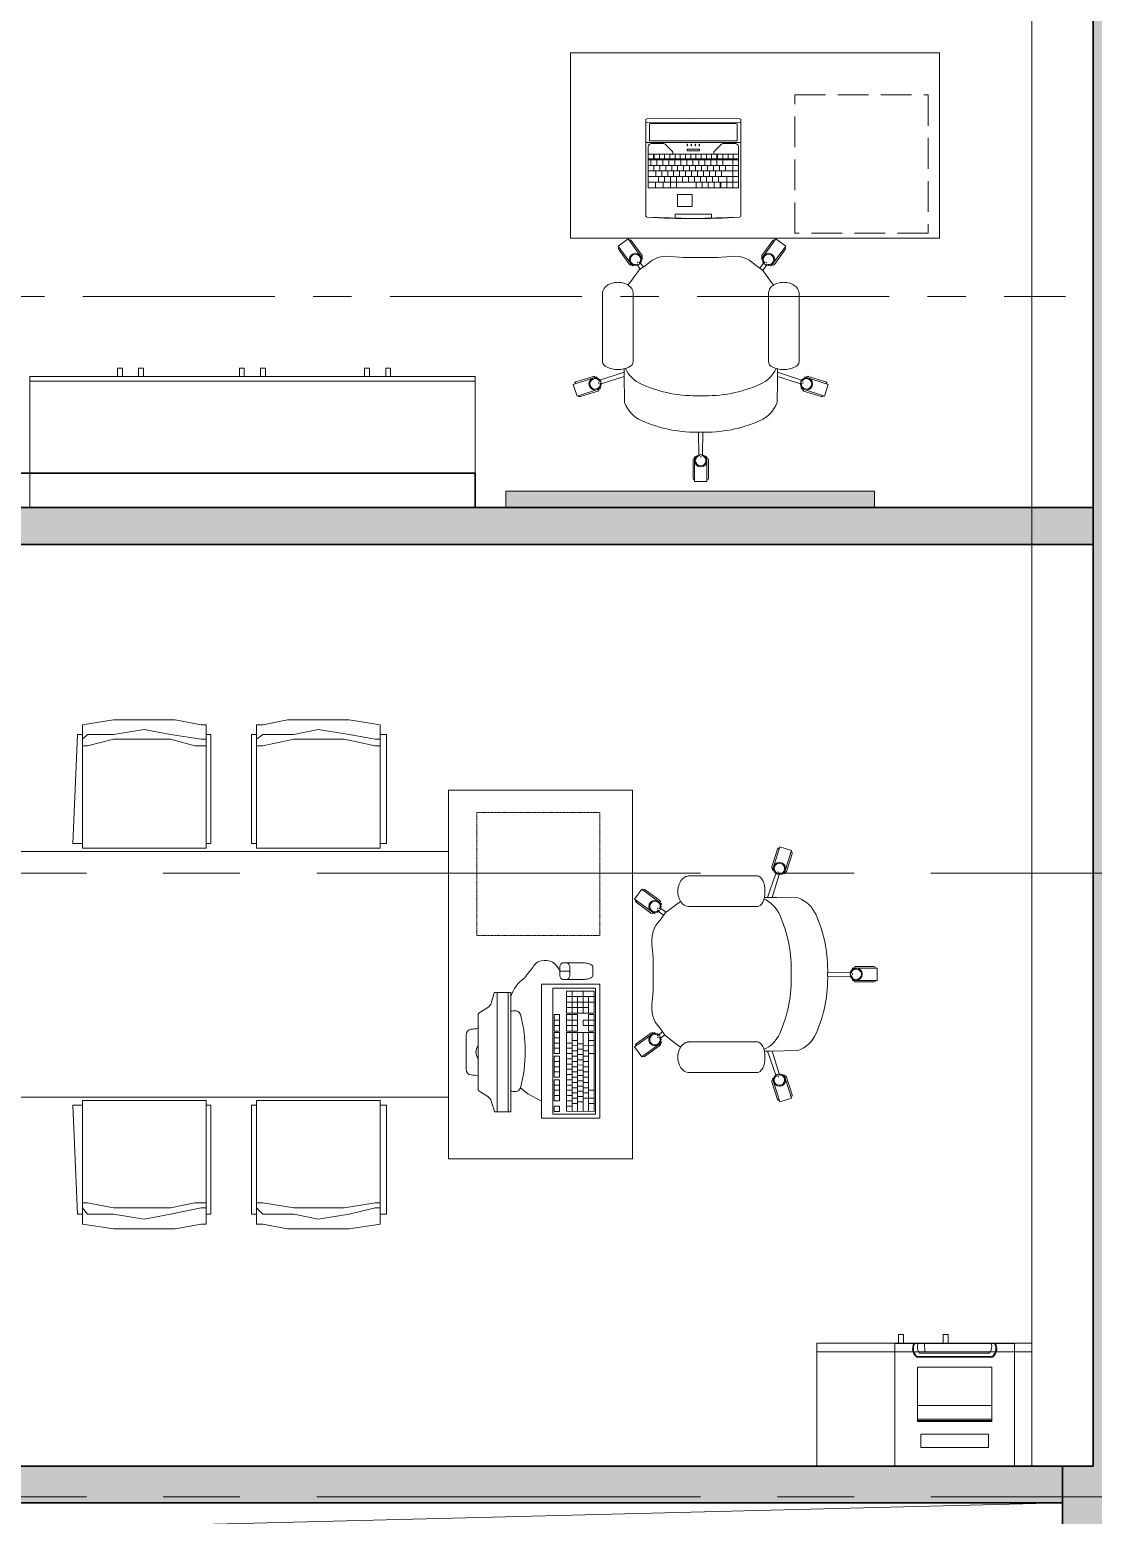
# Model space of a CAD drawing. Header units: millimetres. Extents: x -13407 to 95998, y -2719 to 109387.
# Drawn here: x 58502 to 61965, y 9342 to 14177 of the extents above; entities that cross this region are included whole.
import ezdxf

# ---------------------------------------------------------------- set-up
doc = ezdxf.new("R2010")
doc.units = ezdxf.units.MM
for name, pattern in [('CENTER', [2, 1.25, -0.25, 0.25, -0.25]), ('HIDDEN', [6, 4, -2]), ('ГОСТ 2.303 4', [7, 5, -2, 0]), ('осевая', [2, 1.25, -0.25, 0.25, -0.25])]:
    doc.linetypes.add(name, pattern=pattern)
for name, color, linetype, lineweight in [('АР_Оси', 193, 'Continuous', 9), ('АР_Перегородки газоблок', 165, 'Continuous', 30), ('АР_Перегородки газоблок_Штрих', 165, 'Continuous', 5), ('АР_Подоконники', 163, 'Continuous', 9), ('АР_Сущ Несущая стена', 202, 'Continuous', 30), ('АР_тонкая линия', 250, 'Continuous', 0), ('АР_Штриховка монолит', 250, 'Continuous', 9), ('ТХ_мебель передв', 250, 'Continuous', 13), ('ТХ_обор_комп принт', 30, 'Continuous', 13), ('ТХ_ОСНОВНОЙ', 103, 'Continuous', 25), ('ТХ_Трансформ перегорордка', 250, 'Continuous', 5)]:
    doc.layers.add(name, color=color, linetype=linetype, lineweight=lineweight)
doc.layers.get('ТХ_ОСНОВНОЙ').off()

# ---------------------------------------------------------------- blocks, each defined once
blk = doc.blocks.new('СК33 790х830')
at = {"color": 253}
for p, q in [((-20.4, 728.7), (19.6, 728.7)), ((-20.4, 728.7), (-20.4, 648.7)), ((19.6, 728.7), (19.6, 648.7)), ((-25.4, 658.7), (-25.4, 718.7)), ((24.6, 658.7), (24.6, 718.7)), ((-20.4, 648.7), (-16.3, 648.7)), ((-7.5, 567.9), (-6.5, 641.6)), ((-2.4, 648.7), (1.6, 648.7)), ((6.6, 567.9), (5.6, 641.6)), ((15.5, 648.7), (19.6, 648.7)), ((-403.5, 450.5), (-415.6, 412.4)), ((-403.5, 450.5), (-327.2, 426.2)), ((-335.3, 434), (-392.4, 452.2)), ((-248.7, 471.7), (-250.3, 402.2)), ((247.8, 471.7), (249.4, 380.4)), ((402.6, 450.5), (326.4, 426.2)), ((334.4, 434), (391.5, 452.2)), ((402.6, 450.5), (414.7, 412.4)), ((-415.6, 412.4), (-339.4, 388.1)), ((-350.4, 386.4), (-407.6, 404.6)), ((-338.1, 392), (-339.4, 388.1)), ((-332.7, 409.1), (-333.9, 405.2)), ((-250.3, 372.2), (-328.7, 398.8)), ((-327.2, 426.2), (-328.5, 422.3)), ((-250.3, 387.2), (-324.8, 410.3)), ((-250.3, 402.2), (-250.3, 398.4)), ((-250.3, 398.4), (-250.3, 380.4)), ((249.4, 387.2), (323.9, 410.3)), ((249.4, 372.2), (327.9, 398.8)), ((326.4, 426.2), (327.6, 422.3)), ((331.8, 409.1), (333, 405.2)), ((337.3, 392), (338.5, 388.1)), ((414.7, 412.4), (338.5, 388.1)), ((349.5, 386.4), (406.7, 404.6)), ((-319.3, 343.9), (-320.4, 340)), ((-320.4, 140.1), (-320.4, 340)), ((-316.5, 348.5), (-319.3, 343.9)), ((-311.9, 352.8), (-316.5, 348.5)), ((-305.7, 356.6), (-311.9, 352.8)), ((-298.1, 359.7), (-305.7, 356.6)), ((-289.5, 362), (-298.1, 359.7)), ((-289.5, 362), (-289.1, 362.1)), ((-280, 363.5), (-289.1, 362.1)), ((-280, 363.5), (-279.4, 363.5)), ((-270.4, 363.9), (-279.4, 363.5)), ((-270.4, 363.9), (-261.5, 363.5)), ((-261.5, 363.5), (-260.9, 363.5)), ((-260.9, 363.5), (-251.8, 362.1)), ((-251.8, 362.1), (-251.4, 362)), ((-251.4, 362), (-242.8, 359.7)), ((-250.3, 380.4), (-250.3, 369.8)), ((-250.3, 369.8), (-250.3, 361.7)), ((-242.8, 359.7), (-235.2, 356.6)), ((-235.2, 356.6), (-229, 352.8)), ((-229, 352.8), (-224.4, 348.5)), ((-224.4, 348.5), (-221.6, 343.9)), ((-221.6, 343.9), (-220.4, 340)), ((-220.8, 140.1), (-220.4, 340)), ((220.7, 343.9), (219.6, 340)), ((219.6, 140.1), (219.6, 340)), ((223.5, 348.5), (220.7, 343.9)), ((228.1, 352.8), (223.5, 348.5)), ((234.3, 356.6), (228.1, 352.8)), ((241.9, 359.7), (234.3, 356.6)), ((250.5, 362), (241.9, 359.7)), ((249.4, 380.4), (249.4, 369.8)), ((249.4, 369.8), (249.4, 361.7)), ((250.5, 362), (250.9, 362.1)), ((260, 363.5), (250.9, 362.1)), ((260, 363.5), (260.6, 363.5)), ((269.6, 363.9), (260.6, 363.5)), ((269.6, 363.9), (278.5, 363.5)), ((278.5, 363.5), (279.1, 363.5)), ((279.1, 363.5), (288.2, 362.1)), ((288.2, 362.1), (288.6, 362)), ((288.6, 362), (297.2, 359.7)), ((297.2, 359.7), (304.8, 356.6)), ((304.8, 356.6), (311, 352.8)), ((311, 352.8), (315.6, 348.5)), ((315.6, 348.5), (318.4, 343.9)), ((318.4, 343.9), (319.1, 340.1)), ((319.6, 140.1), (319.6, 340)), ((-320.4, 140.1), (-320.4, 131.4)), ((-320.4, 131.4), (-320.4, 122.9)), ((-320.4, 122.9), (-320.4, 114.9)), ((-319.1, 108.6), (-320.4, 114.9)), ((-318.2, 106.4), (-319.1, 108.6)), ((-315.4, 100.3), (-318.2, 106.4)), ((-310.9, 94.9), (-315.4, 100.3)), ((-230, 94.9), (-225.5, 100.3)), ((-225.5, 100.3), (-222.7, 106.4)), ((-221.8, 108.6), (-222.7, 106.4)), ((-221.8, 108.6), (-220.8, 115)), ((-220.8, 140.1), (-220.8, 131.4)), ((-220.8, 131.4), (-220.8, 122.9)), ((-220.8, 122.9), (-220.8, 115)), ((-220.8, 115), (-220.8, 115)), ((219.6, 140.1), (219.6, 131.4)), ((219.6, 131.4), (219.6, 122.9)), ((219.6, 122.9), (219.6, 114.9)), ((219.6, 114.9), (220.2, 113.4)), ((220.9, 108.6), (220.2, 113.4)), ((221.8, 106.4), (220.9, 108.6)), ((224.6, 100.3), (221.8, 106.4)), ((229.1, 94.9), (224.6, 100.3)), ((310, 94.9), (314.5, 100.3)), ((314.5, 100.3), (317.3, 106.4)), ((318.2, 108.6), (317.3, 106.4)), ((318.2, 108.6), (319.1, 114.9)), ((319.2, 140.1), (319.2, 131.4)), ((319.2, 131.4), (319.2, 122.9)), ((319.2, 122.9), (319.2, 114.9)), ((319.2, 115), (319.2, 115)), ((-304.8, 90.2), (-310.9, 94.9)), ((-302.8, 88.6), (-304.8, 90.2)), ((-295.9, 85.2), (-302.8, 88.6)), ((-293.4, 84.1), (-295.9, 85.2)), ((-289.9, 83.1), (-293.4, 84.1)), ((-283.9, 81.5), (-289.9, 83.1)), ((-281, 80.9), (-283.9, 81.5)), ((-277.7, 80.5), (-281, 80.9)), ((-274.1, 80.3), (-277.7, 80.5)), ((-270.4, 80.2), (-274.1, 80.3)), ((-266.7, 80.3), (-270.4, 80.2)), ((-263.2, 80.5), (-266.7, 80.3)), ((-259.9, 80.9), (-263.2, 80.5)), ((-257, 81.5), (-259.9, 80.9)), ((-257, 81.5), (-251, 83.1)), ((-247.5, 84.1), (-251, 83.1)), ((-245, 85.2), (-247.5, 84.1)), ((-245, 85.2), (-238, 88.6)), ((-236, 90.2), (-238, 88.6)), ((-237.4, 89.1), (-225.3, 73)), ((-236, 90.2), (-230, 94.9)), ((-225.3, 73), (-202.3, 41.8)), ((217.1, 63.1), (201.5, 41.6)), ((224.6, 72.9), (217.1, 63.1)), ((236.6, 89), (224.6, 72.9)), ((235.2, 90.2), (229.1, 94.9)), ((237.2, 88.6), (235.2, 90.2)), ((244.1, 85.2), (237.2, 88.6)), ((246.6, 84.1), (244.1, 85.2)), ((250.1, 83.1), (246.6, 84.1)), ((256.1, 81.5), (250.1, 83.1)), ((259, 80.9), (256.1, 81.5)), ((262.3, 80.5), (259, 80.9)), ((265.9, 80.3), (262.3, 80.5)), ((269.6, 80.2), (265.9, 80.3)), ((273.3, 80.3), (269.6, 80.2)), ((276.8, 80.5), (273.3, 80.3)), ((280.1, 80.9), (276.8, 80.5)), ((283, 81.5), (280.1, 80.9)), ((283, 81.5), (289, 83.1)), ((292.5, 84.1), (289, 83.1)), ((295, 85.2), (292.5, 84.1)), ((295, 85.2), (302, 88.6)), ((304, 90.2), (302, 88.6)), ((304, 90.2), (310, 94.9)), ((-277.2, -37.6), (-230.1, 27.1)), ((-240.1, 22), (-275.3, -26.6)), ((-244.8, -61.1), (-197.8, 3.6)), ((-230.1, 27.1), (-226.8, 24.7)), ((-215.6, 16.5), (-212.3, 14.2)), ((-202.3, 41.8), (-214.8, 24.6)), ((-192.4, 34.1), (-204.9, 17.4)), ((-202.3, 41.8), (-200.9, 40.2)), ((-201.1, 6), (-197.8, 3.6)), ((-200.9, 40.2), (-180.9, 25.8)), ((-180.9, 25.8), (-161, 10)), ((-161, 10), (-158.5, 8.1)), ((-158.5, 8.1), (-155.5, 6.7)), ((-155.5, 6.7), (-140, -0.5)), ((-55.9, 0), (55.9, 0)), ((55.1, 0), (99.4, -4.1)), ((154.6, 6.7), (139.1, -0.5)), ((154.6, 6.7), (157.6, 8.1)), ((157.6, 8.1), (160.1, 9.9)), ((174.1, 21.2), (160.1, 9.9)), ((180, 25.7), (174.1, 21.2)), ((200, 40.1), (180, 25.7)), ((186.6, 30.4), (196.3, 17.4)), ((192.4, 6), (189.1, 3.6)), ((236.1, -61.1), (189.1, 3.6)), ((196.8, 37.8), (206.1, 24.6)), ((200, 40.1), (201.5, 41.6)), ((206.9, 16.5), (203.7, 14.2)), ((221.5, 27.1), (218.1, 24.7)), ((268.5, -37.6), (221.5, 27.1)), ((231.4, 22), (266.7, -26.6)), ((-277.2, -37.6), (-244.8, -61.1)), ((-199.6, -7.4), (-234.9, -56)), ((-140, -0.5), (-125, -3.6)), ((-125, -3.6), (-109.6, -4.9)), ((-109.6, -4.9), (-98.7, -4.1)), ((-98.7, -4.1), (-55.1, 0)), ((110.5, -5), (99.4, -4.1)), ((110.5, -5), (125, -3.7)), ((125, -3.7), (139.1, -0.5)), ((190.9, -7.4), (226.2, -56)), ((268.5, -37.6), (236.1, -61.1))]:
    blk.add_line(p, q, dxfattribs=at)
for centre in [(-0.4, 660.7), (-344.7, 410.8), (343.9, 410.8), (-221, 5.7), (212.3, 5.7)]:
    blk.add_circle(centre, 20, dxfattribs=at)
for centre, radius, start, end in [((-20.4, 718.7), 5, 90, 180), ((-0.4, 660.7), 17, 279.4623, 260.5377), ((19.6, 718.7), 5, 0, 90), ((-20.4, 658.7), 5, 180, 270), ((19.6, 658.7), 5, 270, 0), ((-15.4, 128.3), 439.7, 88.0553, 113.9054), ((14.5, 128.3), 439.7, 66.0946, 91.9447), ((-152.2, 436.1), 102.8, 113.6677, 159.763), ((151.4, 436.1), 102.8, 20.237, 66.3323), ((-393.9, 447.5), 5, 72.3275, 162.3275), ((-15.4, 9.9), 439.7, 88.0553, 113.9054), ((14.5, 9.9), 439.7, 66.0946, 91.9447), ((393, 447.5), 5, 17.6725, 107.6725), ((-406.1, 409.3), 5, 162.3275, 252.3275), ((-344.7, 410.8), 17, 351.7899, 332.8652), ((-348.9, 391.1), 5, 252.3275, 342.3275), ((-336.8, 429.2), 5, 342.3275, 72.3275), ((-152.2, 317.7), 102.8, 113.6677, 155.3986), ((151.4, 317.7), 102.8, 24.6014, 66.3323), ((343.9, 410.8), 17, 207.1348, 188.2101), ((335.9, 429.2), 5, 107.6725, 197.6725), ((348, 391.1), 5, 197.6725, 287.6725), ((405.2, 409.3), 5, 287.6725, 17.6725), ((-236, 19), 5, 54, 144), ((-221, 5.7), 17, 63.4623, 44.5377), ((212.3, 5.7), 17, 135.4623, 116.5377), ((227.3, 19), 5, 36, 126), ((-271.3, -29.5), 5, 144, 234), ((-203.6, -4.5), 5, 324, 54), ((195, -4.5), 5, 126, 216), ((262.6, -29.5), 5, 306, 36), ((-238.9, -53), 5, 234, 324), ((230.2, -53), 5, 216, 306)]:
    blk.add_arc(centre, radius, start, end, dxfattribs=at)
blk = doc.blocks.new('laptop')
at = {"color": 253}
for p, q in [((-150.3, 324.5), (-155, 323.2)), ((-150.3, 324.5), (-155, 323.2)), ((-155, 323.2), (-155, 9.7)), ((-155, 323.2), (-155, 9.7)), ((-150.3, 312.7), (-155, 311.4)), ((0, 325.7), (-150.3, 324.5)), ((0, 325.7), (-150.3, 324.5)), ((0, 313.9), (-150.3, 312.7)), ((-143, 308.8), (-140, 309.5)), ((-143, 253.6), (-143, 308.8)), ((-140, 309.5), (140, 309.5)), ((150.3, 324.5), (0, 325.7)), ((150.3, 324.5), (0, 325.7)), ((150.3, 312.7), (0, 313.9)), ((140, 309.5), (143, 308.8)), ((143, 308.8), (143, 253.6)), ((155, 323.2), (150.3, 324.5)), ((155, 323.2), (150.3, 324.5)), ((155, 311.4), (150.3, 312.7)), ((155, 9.7), (155, 323.2)), ((155, 9.7), (155, 323.2)), ((155, 248), (-155, 248)), ((-140, 252.9), (-143, 253.6)), ((140, 252.9), (-140, 252.9)), ((-137, 244), (-95.6, 244)), ((-68, 218.5), (-92, 242.5)), ((-18.5, 241.8), (-20.5, 241.8)), ((-20.5, 241.8), (-20.5, 236.8)), ((-18.5, 236.8), (-18.5, 241.8)), ((-5.5, 241.8), (-7.5, 241.8)), ((-7.5, 241.8), (-7.5, 236.8)), ((-5.5, 236.8), (-5.5, 241.8)), ((7.5, 241.8), (5.5, 241.8)), ((5.5, 241.8), (5.5, 236.8)), ((7.5, 236.8), (7.5, 241.8)), ((20.5, 241.8), (18.5, 241.8)), ((18.5, 241.8), (18.5, 236.8)), ((20.5, 236.8), (20.5, 241.8)), ((68, 218.5), (92, 242.5)), ((95.6, 244), (137, 244)), ((143, 253.6), (140, 252.9)), ((-147, 210), (-147, 234)), ((-147, 210), (-147, 100)), ((147, 210), (-147, 210)), ((-147, 210), (-71.6, 210)), ((-130, 194.2), (-147, 194.2)), ((-130, 210), (-130, 194.2)), ((-127.5, 210), (-127.5, 194.2)), ((76.5, 194.2), (-127.5, 194.2)), ((-110.5, 210), (-110.5, 194.2)), ((-93.5, 210), (-93.5, 194.2)), ((-76.5, 210), (-76.5, 194.2)), ((-59.5, 210), (-59.5, 194.2)), ((-42.5, 210), (-42.5, 194.2)), ((-25.5, 210), (-25.5, 194.2)), ((-20.5, 236.8), (-18.5, 236.8)), ((-20.5, 226), (-20.5, 220.4)), ((20.5, 226), (-20.5, 226)), ((-20.5, 220.4), (20.5, 220.4)), ((-8.5, 210), (-8.5, 194.2)), ((-7.5, 236.8), (-5.5, 236.8)), ((5.5, 236.8), (7.5, 236.8)), ((8.5, 210), (8.5, 194.2)), ((18.5, 236.8), (20.5, 236.8)), ((20.5, 220.4), (20.5, 226)), ((25.5, 210), (25.5, 194.2)), ((42.5, 210), (42.5, 194.2)), ((59.5, 210), (59.5, 194.2)), ((68.8, 210), (68.8, 211.3)), ((68.8, 210), (68.8, 211.3)), ((147, 210), (68.8, 210)), ((76.5, 210), (76.5, 194.2)), ((79, 210), (79, 194.2)), ((147, 194.2), (79, 194.2)), ((96, 210), (96, 194.2)), ((113, 210), (113, 194.2)), ((130, 210), (130, 194.2)), ((147, 234), (147, 210)), ((147, 210), (147, 100)), ((147, 191.7), (-147, 191.7)), ((147, 173.3), (-147, 173.3)), ((147, 155), (-147, 155)), ((-138, 191.7), (-138, 173.3)), ((-129, 173.3), (-129, 155)), ((-122.5, 155), (-122.5, 136.7)), ((-118.5, 191.7), (-118.5, 173.3)), ((-109.5, 173.3), (-109.5, 155)), ((-103, 155), (-103, 136.7)), ((-99, 191.7), (-99, 173.3)), ((-90, 173.3), (-90, 155)), ((-83.5, 155), (-83.5, 136.7)), ((-79.5, 191.7), (-79.5, 173.3)), ((-70.5, 173.3), (-70.5, 155)), ((-64, 155), (-64, 136.7)), ((-60, 191.7), (-60, 173.3)), ((-51, 173.3), (-51, 155)), ((-44.5, 155), (-44.5, 136.7)), ((-40.5, 191.7), (-40.5, 173.3)), ((-31.5, 173.3), (-31.5, 155)), ((-25, 155), (-25, 136.7)), ((-21, 191.7), (-21, 173.3)), ((-12, 173.3), (-12, 155)), ((-5.5, 155), (-5.5, 136.7)), ((-1.5, 191.7), (-1.5, 173.3)), ((7.5, 173.3), (7.5, 155)), ((14, 155), (14, 136.7)), ((18, 191.7), (18, 173.3)), ((27, 173.3), (27, 155)), ((33.5, 155), (33.5, 136.7)), ((37.5, 191.7), (37.5, 173.3)), ((46.5, 173.3), (46.5, 155)), ((53, 155), (53, 136.7)), ((57, 191.7), (57, 173.3)), ((66, 173.3), (66, 155)), ((72.5, 155), (72.5, 136.7)), ((76.5, 191.7), (76.5, 173.3)), ((85.5, 173.3), (85.5, 155)), ((92, 155), (92, 136.7)), ((96, 191.7), (96, 173.3)), ((105, 173.3), (105, 155)), ((129, 191.7), (129, 100)), ((147, 136.7), (-147, 136.7)), ((147, 118.3), (-147, 118.3)), ((147, 100), (-147, 100)), ((-122.7, 118.3), (-122.7, 100)), ((-113.5, 136.7), (-113.5, 118.3)), ((-98.3, 118.3), (-98.3, 100)), ((-94, 136.7), (-94, 118.3)), ((-74.5, 136.7), (-74.5, 118.3)), ((-74, 118.3), (-74, 100)), ((-55, 136.7), (-55, 118.3)), ((-54.5, 118.3), (-54.5, 100)), ((-35.5, 136.7), (-35.5, 118.3)), ((-16, 136.7), (-16, 118.3)), ((3.5, 136.7), (3.5, 118.3)), ((9.5, 118.3), (9.5, 100)), ((23, 136.7), (23, 118.3)), ((29, 118.3), (29, 100)), ((42.5, 136.7), (42.5, 118.3)), ((48.5, 118.3), (48.5, 100)), ((62, 136.7), (62, 118.3)), ((68, 118.3), (68, 100)), ((81.5, 136.7), (81.5, 118.3)), ((87.5, 118.3), (87.5, 100)), ((90, 118.3), (90, 100)), ((109.5, 136.7), (109.5, 100)), ((-155, 9.7), (-154.5, 7.6)), ((-154.5, 7.6), (-152.4, 5.3)), ((-152.4, 5.3), (-150.3, 4.7)), ((-150.3, 4.7), (0, 0)), ((-59, 14), (-59, 0.7)), ((59, 14), (-59, 14)), ((-59, 0.7), (-59, 14)), ((-59, 14), (59, 14)), ((0, 0), (150.3, 4.7)), ((59, 0.7), (59, 14)), ((59, 14), (59, 0.7)), ((150.3, 4.7), (153.2, 5.9)), ((153.2, 5.9), (154.7, 7.9)), ((154.7, 7.9), (155, 9.7))]:
    blk.add_line(p, q, dxfattribs=at)
blk.add_lwpolyline([(-51.9, 78.7), (-4, 78.7), (-4, 39.2), (-51.9, 39.2)], close=True, dxfattribs=at)
for centre, radius, start, end in [((-137, 234), 10, 90, 180), ((-95.6, 239), 5, 45, 90), ((95.6, 239), 5, 90, 135), ((137, 234), 10, 0, 90), ((-71.6, 215), 5, 270, 45), ((71.6, 215), 5, 135, 236.1175), ((-150, 9.7), 5, 180, 266.4167), ((0, 2405), 2405, 266.4167, 273.5833), ((150, 9.7), 5, 273.5833, 0)]:
    blk.add_arc(centre, radius, start, end, dxfattribs=at)
blk = doc.blocks.new('стол учителя комп класс')
at = {"color": 253, "ltscale": 250.120383}
blk.add_lwpolyline([(0, 0), (1201.8, 0), (1201.8, 603.5), (0, 603.5)], close=True, dxfattribs=at)
at = {"color": 253, "linetype": 'ГОСТ 2.303 4', "ltscale": 20}
blk.add_lwpolyline([(37.1, 587.7), (471.2, 587.7), (471.2, 137.6), (37.1, 137.6)], close=True, dxfattribs=at)
at = {"color": 253}
blk.add_blockref('СК33 790х830', (778.2, 667.1), dxfattribs=at)
at = {"color": 253, "rotation": 180}
blk.add_blockref('laptop', (802.1, 540), dxfattribs=at)
blk = doc.blocks.new('тумба под доской')
at = {"color": 253}
for points in [[(-1450.6, -426.2), (0, -426.2), (0, 0), (-1450.6, 0)], [(-1164.7, -452.7), (-1148.9, -452.7), (-1148.9, -426.2), (-1164.7, -426.2)], [(-1095.9, -452.7), (-1080, -452.7), (-1080, -426.2), (-1095.9, -426.2)], [(-767.7, -452.7), (-751.8, -452.7), (-751.8, -426.2), (-767.7, -426.2)], [(-698.8, -452.7), (-683, -452.7), (-683, -426.2), (-698.8, -426.2)], [(-360, -452.7), (-344.1, -452.7), (-344.1, -426.2), (-360, -426.2)], [(-291.2, -452.7), (-275.3, -452.7), (-275.3, -426.2), (-291.2, -426.2)]]:
    blk.add_lwpolyline(points, close=True, dxfattribs=at)
blk.add_lwpolyline([(-1450.6, -410.3), (0, -410.3)], dxfattribs=at)
blk = doc.blocks.new('стол с тумбой 1200х600')
at = {"color": 253}
blk.add_lwpolyline([(-19012.2, 19801.1), (-19012.2, 21001.1), (-19612.2, 21001.1), (-19612.2, 19801.1)], close=True, dxfattribs=at)
at = {"color": 253, "linetype": 'HIDDEN', "ltscale": 0.1}
blk.add_lwpolyline([(-19505.4, 19874.7), (-19105.4, 19874.7), (-19105.4, 20274.7), (-19505.4, 20274.7)], close=True, dxfattribs=at)
blk = doc.blocks.new('ПК-2')
at = {"color": 253, "extrusion": (6.19742e-05, -0.000470712, 1)}
for p, q in [((7035967.1, 1186827.6, 95), (7035877.1, 1186827.5, 95.1)), ((7035877.1, 1186827.5, 95.1), (7035877.6, 1186571, 94.9)), ((7035895.1, 1186827.5, 95.1), (7035895.6, 1186571, 94.9)), ((7035913.1, 1186827.5, 95.1), (7035913.6, 1186571, 94.9)), ((7035931.1, 1186827.6, 95.1), (7035931.6, 1186571.1, 94.9)), ((7035949.1, 1186827.6, 95.1), (7035949.6, 1186571.1, 94.9)), ((7035967.1, 1186827.6, 95), (7035967.6, 1186571.1, 94.9)), ((7036007.6, 1186827.7, 95), (7035989.6, 1186827.7, 95)), ((7036148.9, 1186442.6, 94.9), (7036148.1, 1186827.8, 95)), ((7036200.3, 1186829.7, 95), (7036149.9, 1186829.6, 95)), ((7036157.9, 1186440.8, 94.9), (7036157.1, 1186829.6, 95)), ((7036193.9, 1186440.9, 94.9), (7036193.1, 1186829.7, 95)), ((7036212.2, 1186795.1, 95), (7036202.1, 1186827.9, 95)), ((7036253.1, 1186761.9, 95), (7036223.8, 1186780.1, 95)), ((7036255.8, 1186512.8, 94.9), (7036255.4, 1186758, 95)), ((7036294.4, 1186691.8, 95), (7036294.6, 1186635.5, 94.9)), ((7036294.7, 1186579.1, 94.9), (7036294.6, 1186635.5, 94.9)), ((7035877.6, 1186566.5, 94.9), (7035877.7, 1186512.5, 94.9)), ((7035895.6, 1186566.5, 94.9), (7035895.7, 1186512.5, 94.9)), ((7035913.7, 1186548.5, 94.9), (7035913.7, 1186530.5, 94.9)), ((7035931.6, 1186566.6, 94.9), (7035931.7, 1186512.6, 94.9)), ((7035949.6, 1186566.6, 94.9), (7035949.7, 1186512.6, 94.9)), ((7035967.6, 1186566.6, 94.9), (7035967.7, 1186512.6, 94.9)), ((7035877.7, 1186508, 94.9), (7035877.9, 1186436, 94.9)), ((7035895.7, 1186508, 94.9), (7035895.9, 1186454, 94.9)), ((7035913.7, 1186508, 94.9), (7035913.9, 1186436, 94.9)), ((7035931.7, 1186508.1, 94.9), (7035931.9, 1186454.1, 94.9)), ((7035949.7, 1186508.1, 94.9), (7035949.9, 1186436.1, 94.9)), ((7035967.7, 1186508.1, 94.9), (7035967.9, 1186436.1, 94.9)), ((7036253.6, 1186508.9, 94.9), (7036224.3, 1186490.6, 94.9)), ((7035877.9, 1186436, 94.9), (7035967.9, 1186436.1, 94.9)), ((7036201.1, 1186440.9, 94.9), (7036150.7, 1186440.8, 94.9)), ((7036212.8, 1186475.5, 94.9), (7036202.9, 1186442.7, 94.9))]:
    blk.add_line(p, q, dxfattribs=at)
at = {"color": 253, "extrusion": (6.19742e-05, -0.000470712, 1), "elevation": -27.6}
for points in [[(7035859.1, 1186850), (7035859.9, 1186413.5), (7036048.9, 1186413.9), (7036048.1, 1186850.4)], [(7035872.6, 1186836.6), (7035873.4, 1186427.1), (7036012.9, 1186427.3), (7036012.1, 1186836.8)]]:
    blk.add_lwpolyline(points, close=True, dxfattribs=at)
for points in [[(7035989.6, 1186827.8), (7035989.7, 1186810.7)], [(7036007.6, 1186827.8), (7036007.7, 1186810.7)], [(7035895.2, 1186802), (7035877.2, 1186801.9)], [(7035895.2, 1186784.9), (7035877.2, 1186784.8)], [(7035913.2, 1186784.9), (7035895.2, 1186784.9)], [(7035931.2, 1186796.6), (7035913.2, 1186796.5)], [(7035931.2, 1186779.5), (7035913.2, 1186779.4)], [(7035949.2, 1186802.1), (7035931.2, 1186802)], [(7035949.2, 1186785), (7035931.2, 1186784.9)], [(7035967.2, 1186810.6), (7035949.2, 1186810.6)], [(7035967.2, 1186793.5), (7035949.2, 1186793.5)], [(7035967.2, 1186776.4), (7035949.2, 1186776.4)], [(7036007.7, 1186810.7), (7035989.7, 1186810.7)], [(7035989.7, 1186793.6), (7035989.8, 1186725.2)], [(7036007.7, 1186793.6), (7035989.7, 1186793.6)], [(7036007.7, 1186776.5), (7035989.7, 1186776.5)], [(7036007.7, 1186793.6), (7036007.8, 1186725.2)], [(7036048.2, 1186794.9), (7036092.7, 1186771.5), (7036117.2, 1186751.9)], [(7035895.3, 1186759.2), (7035877.3, 1186759.2)], [(7035913.2, 1186767.8), (7035895.2, 1186767.8)], [(7035913.3, 1186750.7), (7035895.3, 1186750.7)], [(7035913.3, 1186733.6), (7035895.3, 1186733.6)], [(7035931.2, 1186762.4), (7035913.2, 1186762.3)], [(7035931.3, 1186745.3), (7035913.3, 1186745.2)], [(7035931.3, 1186728.2), (7035913.3, 1186728.1)], [(7035949.2, 1186767.9), (7035931.2, 1186767.8)], [(7035949.3, 1186750.8), (7035931.3, 1186750.7)], [(7035949.3, 1186733.7), (7035931.3, 1186733.6)], [(7035967.3, 1186759.3), (7035949.3, 1186759.3)], [(7035967.3, 1186742.2), (7035949.3, 1186742.2)], [(7035967.3, 1186725.1), (7035949.3, 1186725.1)], [(7036007.8, 1186759.4), (7035989.8, 1186759.4)], [(7036007.8, 1186742.3), (7035989.8, 1186742.3)], [(7036007.8, 1186725.2), (7035989.8, 1186725.2)], [(7035913.3, 1186716.5), (7035895.3, 1186716.5)], [(7035913.4, 1186699.4), (7035895.4, 1186699.4)], [(7035913.4, 1186682.3), (7035895.4, 1186682.3)], [(7035931.3, 1186711.1), (7035913.3, 1186711)], [(7035931.4, 1186694), (7035913.4, 1186693.9)], [(7035931.4, 1186676.9), (7035913.4, 1186676.8)], [(7035949.3, 1186716.6), (7035931.3, 1186716.5)], [(7035949.4, 1186699.5), (7035931.4, 1186699.4)], [(7035949.4, 1186682.4), (7035931.4, 1186682.3)], [(7035967.3, 1186708), (7035949.3, 1186708)], [(7035967.4, 1186690.9), (7035949.4, 1186690.9)], [(7035967.4, 1186673.8), (7035949.4, 1186673.8)], [(7035989.8, 1186716.6), (7035990, 1186648.2)], [(7036007.8, 1186716.7), (7035989.8, 1186716.6)], [(7036007.9, 1186699.6), (7035989.9, 1186699.5)], [(7036007.9, 1186682.5), (7035989.9, 1186682.4)], [(7036007.8, 1186716.7), (7036008, 1186648.3)], [(7035895.5, 1186639.5), (7035877.5, 1186639.5)], [(7035913.4, 1186665.2), (7035895.4, 1186665.2)], [(7035913.5, 1186648.1), (7035895.5, 1186648.1)], [(7035913.5, 1186631), (7035895.5, 1186631)], [(7035931.4, 1186659.8), (7035913.4, 1186659.7)], [(7035931.5, 1186642.7), (7035913.5, 1186642.6)], [(7035931.5, 1186625.6), (7035913.5, 1186625.5)], [(7035949.4, 1186665.3), (7035931.4, 1186665.2)], [(7035949.5, 1186648.2), (7035931.5, 1186648.1)], [(7035949.5, 1186631.1), (7035931.5, 1186631)], [(7035967.4, 1186656.7), (7035949.4, 1186656.7)], [(7035967.5, 1186639.6), (7035949.5, 1186639.6)], [(7036007.9, 1186665.4), (7035989.9, 1186665.3)], [(7036008, 1186648.3), (7035990, 1186648.2)], [(7035990, 1186639.7), (7035990.1, 1186571.3)], [(7036008, 1186639.7), (7035990, 1186639.7)], [(7036008, 1186639.7), (7036008.1, 1186571.3)], [(7035895.5, 1186613.9), (7035877.5, 1186613.8)], [(7035895.6, 1186596.8), (7035877.6, 1186596.7)], [(7035913.5, 1186613.9), (7035895.5, 1186613.9)], [(7035931.5, 1186608.5), (7035913.5, 1186608.4)], [(7035949.5, 1186614), (7035931.5, 1186613.9)], [(7035949.6, 1186596.9), (7035931.6, 1186596.8)], [(7035967.5, 1186622.5), (7035949.5, 1186622.5)], [(7035967.5, 1186605.4), (7035949.5, 1186605.4)], [(7036008, 1186622.6), (7035990, 1186622.6)], [(7036008, 1186605.5), (7035990, 1186605.5)], [(7036008.1, 1186588.4), (7035990.1, 1186588.4)], [(7035967.6, 1186571.2), (7035877.6, 1186571.1)], [(7035895.6, 1186566.6), (7035877.6, 1186566.6)], [(7035913.7, 1186548.6), (7035877.7, 1186548.6)], [(7035913.7, 1186530.6), (7035877.7, 1186530.6)], [(7035967.6, 1186566.7), (7035931.6, 1186566.7)], [(7035967.7, 1186548.7), (7035931.7, 1186548.7)], [(7035967.7, 1186530.7), (7035931.7, 1186530.7)], [(7036008.1, 1186571.3), (7035990.1, 1186571.3)], [(7035990.1, 1186566.8), (7035990.2, 1186512.8)], [(7036008.1, 1186566.8), (7035990.1, 1186566.8)], [(7036008.2, 1186548.8), (7035990.2, 1186548.8)], [(7036008.2, 1186530.8), (7035990.2, 1186530.8)], [(7036008.1, 1186566.8), (7036008.2, 1186512.8)], [(7035895.7, 1186512.6), (7035877.7, 1186512.6)], [(7035967.7, 1186508.2), (7035877.7, 1186508.1)], [(7035967.8, 1186490.2), (7035895.8, 1186490.1)], [(7035967.7, 1186512.7), (7035931.7, 1186512.7)], [(7036008.2, 1186512.8), (7035990.2, 1186512.8)], [(7036008.2, 1186512.8), (7035990.2, 1186512.8)], [(7035967.8, 1186472.2), (7035877.8, 1186472.1)], [(7035967.8, 1186454.2), (7035877.8, 1186454.1)], [(7035989.9, 1186371.7), (7035957, 1186371.6)]]:
    blk.add_lwpolyline(points, dxfattribs=at)
for points in [[(7035989.9, 1186371.7, 0.397637), (7036050, 1186337.9, 0.110351), (7036066.5, 1186345.2, 0.08312), (7036079.9, 1186362.3, 0.014729), (7036105, 1186394.7, 0.170175), (7036148.8, 1186454, -0.037673)], [(7035968.4, 1186398.6, 0.114539), (7035964.1, 1186397.6, 0.103755), (7035960.3, 1186394.6, 0.091433), (7035957.9, 1186390.4, 0.084292), (7035957, 1186385.1), (7035957.1, 1186358.1, 0.084292), (7035958, 1186352.8, 0.091433), (7035960.4, 1186348.6, 0.103755), (7035964.2, 1186345.6, 0.114539), (7035968.5, 1186344.6, 0.114539)]]:
    blk.add_lwpolyline(points, format="xyb", dxfattribs=at)
blk.add_lwpolyline([(7035881.8, 1186384.9), (7035881.9, 1186357.9, 0.19919), (7035883.7, 1186353.6, 0.098412), (7035891.5, 1186348.4, 0.055653), (7035901.3, 1186345.6, 0.042416), (7035914.6, 1186344.5), (7035978.5, 1186344.6, 0.114539), (7035982.8, 1186345.6, 0.103755), (7035986.6, 1186348.6, 0.091433), (7035989, 1186352.9, 0.084292), (7035989.9, 1186358.2), (7035989.8, 1186385.2, 0.084292), (7035988.9, 1186390.4, 0.091433), (7035986.5, 1186394.7, 0.103755), (7035982.7, 1186397.7, 0.114539), (7035978.4, 1186398.6), (7035914.5, 1186398.5, 0.042416), (7035901.2, 1186397.4, 0.055653), (7035891.4, 1186394.5, 0.098412), (7035883.6, 1186389.3, 0.19919)], format="xyb", close=True, dxfattribs=at)
at = {"color": 253, "extrusion": (6.19742e-05, -0.000470712, 1)}
for centre, radius, start, end in [((7036149.9, 1186827.9, -27.6), 1.8, 90.1091, 180.1091), ((7036200.3, 1186828, -27.6), 1.8, 0.1091, 90.1091), ((7036238, 1186803.1, -27.6), 27, 197.1145, 238.1415), ((7036579.1, 1186631.2, -27.6), 477.4, 165.3648, 179.8791), ((7036134.2, 1186746.1, -27.6), 18, 82.9331, 161.3058), ((7036116.2, 1186600.9, -27.6), 164.3, 78.7654, 82.9331), ((7036250.8, 1186758.1, -27.6), 4.5, 0.1091, 59.6301), ((7036293.3, 1186965.7, -27.6), 256.3, 261.5096, 266.4787), ((7036276.4, 1186691.9, -27.6), 18, 0.1091, 86.4787), ((7036579.1, 1186635.1, -27.6), 477.4, 180.3391, 194.8534), ((7036228.8, 1186635.5, -27.6), 33.8, 322.7271, 37.4911), ((7036276.6, 1186579.2, -27.6), 18, 273.7395, 0.1091), ((7036294.5, 1186305.4, -27.6), 256.3, 93.7395, 98.7086), ((7036134.7, 1186518.5, -27.6), 18, 198.9124, 277.2851), ((7036116.1, 1186663.6, -27.6), 164.3, 277.2851, 281.4528), ((7036238.7, 1186467.8, -27.6), 27, 122.0766, 163.1037), ((7036251.3, 1186512.9, -27.6), 4.5, 300.5881, 0.1091), ((7036150.6, 1186442.7, -27.6), 1.8, 180.1091, 270.1091), ((7036201, 1186442.8, -27.6), 1.8, 270.1091, 0.1091)]:
    blk.add_arc(centre, radius, start, end, dxfattribs=at)
blk = doc.blocks.new('Стол приставной с 4 стульями')
at = {"layer": 'ТХ_мебель передв', "color": 253}
for points in [[(281712, -145869.7), (281712, -144472), (280912.6, -144472), (280912.6, -145869.7)], [(280568.4, -144678.5), (280531.4, -144678.5), (280531.4, -144662.6), (280886.1, -144646.7), (280886.1, -144678.5)], [(280886.1, -144646.7), (280886.1, -144678.5), (280568.4, -144678.5), (280531.4, -144678.5), (280531.4, -144662.6)], [(282056.1, -144678.5), (282093.2, -144678.5), (282093.2, -144662.6), (281738.5, -144646.7), (281738.5, -144678.5)], [(281738.5, -144646.7), (281738.5, -144678.5), (282056.1, -144678.5), (282093.2, -144678.5), (282093.2, -144662.6)], [(280552.6, -144678.5), (280531.4, -144694.4), (280531.4, -144779.1), (280515.5, -144879.7), (280531.4, -144964.4), (280552.6, -145065), (280552.6, -145080.8), (280499.6, -145080.8), (280499.6, -145065), (280483.7, -144980.2), (280483.7, -144879.7), (280483.7, -144779.1), (280499.6, -144678.5)], [(280568.4, -145080.8), (280568.4, -145043.8), (280552.6, -144964.4), (280552.6, -144879.7), (280552.6, -144779.1), (280568.4, -144694.4), (280568.4, -144678.5), (280902, -144678.5), (280902, -145080.8)], [(280902, -144678.5), (280902, -145080.8), (280568.4, -145080.8), (280568.4, -145043.8), (280552.6, -144964.4), (280552.6, -144879.7), (280552.6, -144779.1), (280568.4, -144694.4), (280568.4, -144678.5)], [(282056.1, -145080.8), (282056.1, -145043.8), (282077.3, -144964.4), (282077.3, -144879.7), (282077.3, -144779.1), (282056.1, -144694.4), (282056.1, -144678.5), (281722.6, -144678.5), (281722.6, -145080.8)], [(281722.6, -144678.5), (281722.6, -145080.8), (282056.1, -145080.8), (282056.1, -145043.8), (282077.3, -144964.4), (282077.3, -144879.7), (282077.3, -144779.1), (282056.1, -144694.4), (282056.1, -144678.5)], [(282093.2, -144779.1), (282109, -144879.7), (282093.2, -144964.4), (282077.3, -145065), (282077.3, -145080.8), (282093.2, -145080.8), (282124.9, -145080.8), (282124.9, -145065), (282140.8, -144980.3), (282140.8, -144879.7), (282140.8, -144779.1), (282124.9, -144678.5), (282077.3, -144678.5), (282093.2, -144694.4)], [(282077.3, -144678.5), (282093.2, -144694.4), (282093.2, -144779.1), (282109, -144879.7), (282093.2, -144964.4), (282077.3, -145065), (282077.3, -145080.8), (282124.9, -145080.8), (282124.9, -145065), (282140.8, -144980.2), (282140.8, -144879.7), (282140.8, -144779.1), (282124.9, -144678.5)], [(280531.4, -145096.7), (280531.4, -145080.8), (280552.5, -145080.8), (280886.1, -145080.8), (280886.1, -145096.7)], [(280886.1, -145080.8), (280886.1, -145096.7), (280531.4, -145096.7), (280531.4, -145080.8), (280552.5, -145080.8)], [(282093.2, -145096.7), (282093.2, -145080.8), (282077.3, -145080.8), (281738.5, -145080.8), (281738.5, -145096.7)], [(281738.5, -145080.8), (281738.5, -145096.7), (282093.2, -145096.7), (282093.2, -145080.8), (282077.3, -145080.8)], [(280568.4, -145245), (280531.4, -145245), (280531.4, -145229.1), (280886.1, -145229.1), (280886.1, -145245)], [(280886.1, -145229.1), (280886.1, -145245), (280568.4, -145245), (280531.4, -145245), (280531.4, -145229.1)], [(282056.1, -145245), (282093.2, -145245), (282093.2, -145229.1), (281738.5, -145229.1), (281738.5, -145245)], [(281738.5, -145229.1), (281738.5, -145245), (282056.1, -145245), (282093.2, -145245), (282093.2, -145229.1)], [(280531.4, -145366.7), (280515.5, -145446.1), (280531.4, -145546.7), (280552.5, -145631.4), (280552.5, -145647.3), (280531.4, -145647.3), (280499.6, -145647.3), (280483.7, -145546.7), (280483.7, -145446.1), (280483.7, -145345.5), (280499.6, -145266.1), (280499.6, -145245), (280552.5, -145245), (280531.4, -145266.1)], [(280552.6, -145245), (280531.4, -145266.1), (280531.4, -145366.7), (280515.5, -145446.1), (280531.4, -145546.7), (280552.6, -145631.4), (280552.6, -145647.3), (280499.6, -145647.3), (280483.7, -145546.7), (280483.7, -145446.1), (280483.7, -145345.6), (280499.6, -145266.1), (280499.6, -145245)], [(280568.4, -145647.3), (280568.4, -145631.4), (280552.6, -145530.8), (280552.6, -145446.1), (280552.6, -145366.7), (280568.4, -145266.1), (280568.4, -145245), (280902, -145245), (280902, -145647.3)], [(280902, -145245), (280902, -145647.3), (280568.4, -145647.3), (280568.4, -145631.4), (280552.6, -145530.8), (280552.6, -145446.1), (280552.6, -145366.7), (280568.4, -145266.1), (280568.4, -145245)], [(282056.1, -145647.3), (282056.1, -145631.4), (282077.3, -145530.8), (282077.3, -145446.1), (282077.3, -145366.7), (282056.1, -145266.1), (282056.1, -145245), (281722.6, -145245), (281722.6, -145647.3)], [(281722.6, -145245), (281722.6, -145647.3), (282056.1, -145647.3), (282056.1, -145631.4), (282077.3, -145530.8), (282077.3, -145446.1), (282077.3, -145366.7), (282056.1, -145266.1), (282056.1, -145245)], [(282093.2, -145366.7), (282109, -145446.1), (282093.2, -145546.7), (282077.3, -145631.4), (282077.3, -145647.3), (282093.2, -145647.3), (282124.9, -145647.3), (282140.8, -145546.7), (282140.8, -145446.1), (282140.8, -145345.5), (282124.9, -145266.1), (282124.9, -145245), (282077.3, -145245), (282093.2, -145266.1)], [(282077.3, -145245), (282093.2, -145266.1), (282093.2, -145366.7), (282109, -145446.1), (282093.2, -145546.7), (282077.3, -145631.4), (282077.3, -145647.3), (282124.9, -145647.3), (282140.8, -145546.7), (282140.8, -145446.1), (282140.8, -145345.6), (282124.9, -145266.1), (282124.9, -145245)], [(280531.4, -145668.5), (280531.4, -145647.3), (280552.5, -145647.3), (280886.1, -145647.3), (280886.1, -145668.5)], [(280886.1, -145647.3), (280886.1, -145668.5), (280531.4, -145668.5), (280531.4, -145647.3), (280552.5, -145647.3)], [(282093.2, -145668.5), (282093.2, -145647.3), (282077.3, -145647.3), (281738.5, -145647.3), (281738.5, -145668.5)], [(281738.5, -145647.3), (281738.5, -145668.5), (282093.2, -145668.5), (282093.2, -145647.3), (282077.3, -145647.3)]]:
    blk.add_lwpolyline(points, close=True, dxfattribs=at)
for points in [[(280531.4, -144779.1), (280515.5, -144879.7), (280531.4, -144964.4), (280552.5, -145065), (280552.5, -145080.8), (280531.4, -145080.8), (280499.6, -145080.8), (280499.6, -145065), (280483.7, -144980.3), (280483.7, -144879.7), (280483.7, -144779.1), (280499.6, -144678.5), (280552.5, -144678.5), (280531.4, -144694.4)], [(280531.4, -144694.4), (280531.4, -144779.1)]]:
    blk.add_lwpolyline(points, dxfattribs=at)
blk = doc.blocks.new('тумба 700х400')
at = {"color": 253, "extrusion": (-6.19742e-05, 0.000470712, 1)}
blk.add_line((618.6, 27307.5, -0.4), (618.5, 26607.5, -0.5), dxfattribs=at)
at = {"color": 253}
blk.add_line((618.6, 26958.5, -0.5), (590.6, 26957.5, -0.5), dxfattribs=at)
at = {"color": 253, "elevation": 0.2}
blk.add_lwpolyline([(590.7, 26607.5), (990.6, 26607.5), (990.6, 27307.5), (590.7, 27307.5)], close=True, dxfattribs=at)
at = {"color": 253, "extrusion": (-6.19742e-05, 0.000470712, 1), "elevation": 12.6}
for points in [[(590.7, 27035.4), (590.7, 27018.8), (562.5, 27018.8), (562.5, 27035.4)], [(590.7, 26873.3), (590.7, 26889.8), (562.5, 26889.8), (562.5, 26873.3)]]:
    blk.add_lwpolyline(points, close=True, dxfattribs=at)
blk = doc.blocks.new('МФУ1')
at = {"color": 253, "extrusion": (-6.19742e-05, -0.000470712, 1)}
for p, q in [((7057681.4, 1166364.7, 0), (7057681.4, 1165975, -0.2)), ((7058080.7, 1166364.7, 0), (7057681.4, 1166364.7, 0)), ((7058080.7, 1165975, -0.2), (7058080.7, 1166364.7, 0)), ((7057742.4, 1166059.9, -0.2), (7057742.4, 1166279.7, 0)), ((7057742.4, 1166279.7, 0), (7057785.7, 1166279.7, 0)), ((7057785.7, 1166279.7, 0), (7057785.7, 1166169.8, -0.1)), ((7058003.1, 1166290.7, 0), (7057826.8, 1166290.7, 0)), ((7057826.8, 1166290.7, 0), (7057826.8, 1166169.8, -0.1)), ((7057830.4, 1166290.7, 0), (7057830.4, 1166169.8, -0.1)), ((7057834.6, 1166290.7, 0), (7057834.6, 1166169.8, -0.1)), ((7057879, 1166290.7, 0), (7057879, 1166169.8, -0.1)), ((7058003.1, 1166169.8, -0.1), (7058003.1, 1166290.7, 0)), ((7058035.7, 1166169.8, -0.1), (7058035.7, 1166292.9, 0)), ((7058038.2, 1166169.8, -0.1), (7058038.2, 1166292.9, 0)), ((7058049.3, 1166169.8, -0.1), (7058049.3, 1166283.8, 0)), ((7057785.7, 1166059.9, -0.1), (7057785.7, 1166169.8, -0.1)), ((7057826.8, 1166049, -0.2), (7057826.8, 1166169.8, -0.1)), ((7057830.4, 1166049, -0.2), (7057830.4, 1166169.8, -0.1)), ((7057834.6, 1166049, -0.2), (7057834.6, 1166169.8, -0.1)), ((7057879, 1166049, -0.1), (7057879, 1166169.8, -0.1)), ((7058003.1, 1166169.8, -0.1), (7058003.1, 1166049, -0.1)), ((7058035.7, 1166169.8, -0.1), (7058035.7, 1166046.7, -0.1)), ((7058038.2, 1166169.8, -0.1), (7058038.2, 1166046.7, -0.1)), ((7058049.3, 1166169.8, -0.1), (7058049.3, 1166169.8, -0.1)), ((7058049.3, 1166169.8, -0.1), (7058049.3, 1166055.9, -0.1)), ((7057742.4, 1166059.9, -0.2), (7057785.7, 1166059.9, -0.1)), ((7058003.1, 1166049, -0.1), (7057826.8, 1166049, -0.2)), ((7057681.4, 1165975, -0.2), (7058080.7, 1165975, -0.2))]:
    blk.add_line(p, q, dxfattribs=at)
for centre, radius, start, end in [((7058064.1, 1166270.4, -986.4), 36, 62.5085, 142.073), ((7058064.1, 1166267.9, -986.4), 35.8, 62.3607, 136.4153), ((7058069.9, 1166256.9, -986.4), 33.6, 71.1864, 127.7559), ((7058064.1, 1166068.5, -986.4), 36, 217.927, 297.4915), ((7058064.1, 1166071.1, -986.4), 35.8, 223.6554, 297.5943), ((7058069.9, 1166082.1, -986.4), 33.6, 232.2441, 288.8136)]:
    blk.add_arc(centre, radius, start, end, dxfattribs=at)

msp = doc.modelspace()

# ---------------------------------------------------------------- hatches: boundary and pattern name
at = {"layer": 'АР_Перегородки газоблок_Штрих', "ltscale": 100}
h = msp.add_hatch(dxfattribs=at)
h.set_pattern_fill('AR-CONC', color=253, scale=30)
h.set_pattern_definition([(50, (76865.7, -52193.48), (215.17805, -18.82564), [22.5, -247.5]), (355, (76865.7, -52193.48), (-41.6254, 225.65764), [18, -198]), (100.45144, (76883.63, -52195.05), (173.55265, 206.832), [19.12206, -210.3426]), (46.1842, (76865.7, -52133.48), (320.1724, -49.6558), [33.75, -371.25]), (96.63564, (76892.38, -52137.62), (280.3986, 292.2356), [28.6831, -315.5141]), (351.18416, (76865.7, -52133.5), (280.3986, 292.2356), [27, -297]), (21, (76895.7, -52148.48), (179.0721, -120.78567), [22.5, -247.5]), (326, (76895.7, -52148.48), (72.9946, 217.545), [18, -198]), (71.45144, (76910.62, -52158.55), (252.0667, 96.75935), [19.12206, -210.3426]), (37.5, (76865.7, -52193.48), (3.64796, 99.86816), [0, -195.6, 0, -201, 0, -198.75]), (7.5, (76865.7, -52193.48), (78.92086, 118.32351), [0, -114.6, 0, -191.1, 0, -75.75]), (327.5, (76798.8, -52193.48), (160.14673, -6.76646), [0, -75, 0, -234, 0, -310.5]), (317.5, (76768.8, -52193.48), (174.95585, 30.0315), [0, -97.5, 0, -155.4, 0, -220.5])])
h.paths.add_polyline_path([(55674.6, 12622.2), (61965, 12622.2), (61965, 12502.2), (55675.4, 12502.2)])
h = msp.add_hatch(dxfattribs=at)
h.set_pattern_fill('AR-CONC', color=253, scale=30)
h.set_pattern_definition([(50, (76865.7, -55313.48), (215.17805, -18.82564), [22.5, -247.5]), (355, (76865.7, -55313.48), (-41.6254, 225.65764), [18, -198]), (100.45144, (76883.63, -55315.05), (173.55265, 206.832), [19.12206, -210.3426]), (46.1842, (76865.7, -55253.48), (320.1724, -49.6558), [33.75, -371.25]), (96.63564, (76892.38, -55257.62), (280.3986, 292.2356), [28.6831, -315.5141]), (351.18416, (76865.7, -55253.5), (280.3986, 292.2356), [27, -297]), (21, (76895.7, -55268.48), (179.0721, -120.78567), [22.5, -247.5]), (326, (76895.7, -55268.48), (72.9946, 217.545), [18, -198]), (71.45144, (76910.62, -55278.55), (252.0667, 96.75935), [19.12206, -210.3426]), (37.5, (76865.7, -55313.48), (3.64796, 99.86816), [0, -195.6, 0, -201, 0, -198.75]), (7.5, (76865.7, -55313.48), (78.92086, 118.32351), [0, -114.6, 0, -191.1, 0, -75.75]), (327.5, (76798.8, -55313.48), (160.14673, -6.76646), [0, -75, 0, -234, 0, -310.5]), (317.5, (76768.8, -55313.48), (174.95585, 30.0315), [0, -97.5, 0, -155.4, 0, -220.5])])
h.paths.add_polyline_path([(55674.6, 9502.2), (61865, 9502.2), (61865, 9382.2), (55675.4, 9382.2)])
at = {"layer": 'АР_Штриховка монолит', "ltscale": 100}
h = msp.add_hatch(dxfattribs=at)
h.set_pattern_fill('ANSI35', color=253, scale=700)
h.set_pattern_definition([(45, (-951587.81, 109892.1), (-123.743687, 123.743687), []), (45, (-951464.07, 109892.1), (-123.743687, 123.743687), [218.75, -43.75, 0, -43.75])])
h.paths.add_polyline_path([(68515, 9502.2), (62165, 9502.2), (62165, 27172.6), (61965, 27171.8), (61965, 9502.2), (61865, 9502.2), (61865, 6442.2), (62165, 6442.2), (62165, 9302.2), (68315, 9302.2), (68515, 9302.2)])
at = {"layer": 'ТХ_мебель передв', "transparency": 33554508}
h = msp.add_hatch(color=253, dxfattribs=at)
h.dxf.hatch_style = 1
h.paths.add_polyline_path([(60052.4, 12675.6), (60052.4, 12622.6), (61252.1, 12622.6), (61252.1, 12675.6)])

# ---------------------------------------------------------------- linework, layer by layer
at = {"layer": 'АР_Оси', "color": 253, "linetype": 'CENTER', "ltscale": 1000}
for p, q in [((-12563.8, 11432.2), (71033.4, 11432.2)), ((-12563.8, 9402.2), (71033.4, 9402.2))]:
    msp.add_line(p, q, dxfattribs=at)
at = {"layer": 'АР_Перегородки газоблок', "color": 253, "ltscale": 100}
for points in [[(61965, 12622.2), (55675, 12622.2)], [(61965, 12502.2), (55675, 12502.2)], [(61865, 9502.2), (55675, 9502.2)], [(61865, 9382.2), (55675, 9382.2)]]:
    msp.add_lwpolyline(points, dxfattribs=at)
at = {"layer": 'АР_Подоконники', "color": 253, "ltscale": 100}
msp.add_line((61765, 9502.2), (61765, 18427.2), dxfattribs=at)
at = {"layer": 'АР_Сущ Несущая стена', "color": 253, "ltscale": 100}
for p, q in [((61965, 9502.2), (61965, 27172.2)), ((61865, 9502.2), (61965, 9502.2)), ((61865, 6442.2), (61865, 9502.2))]:
    msp.add_line(p, q, dxfattribs=at)
at = {"layer": 'АР_тонкая линия', "color": 253, "ltscale": 100}
msp.add_lwpolyline([(55675, 8782.2), (55862.4, 9232.4), (61865, 9382.2)], dxfattribs=at)
at = {"layer": 'ТХ_мебель передв', "color": 253}
msp.add_lwpolyline([(60052.4, 12622.6), (60052.4, 12675.6), (61252.1, 12675.6), (61252.1, 12622.6)], close=True, dxfattribs=at)
at = {"layer": 'ТХ_обор_комп принт', "color": 253, "lineweight": 35}
msp.add_lwpolyline([(57977.6, 12622.6), (57977.6, 12733.9), (59952.4, 12733.9), (59952.4, 12622.6)], close=True, dxfattribs=at)
at = {"layer": 'ТХ_Трансформ перегорордка', "color": 253, "linetype": 'осевая', "lineweight": 0, "ltscale": 500}
msp.add_line((55675, 13308.7), (61875, 13308.7), dxfattribs=at)
msp.add_line((55675, 13308.7), (61875, 13308.7), dxfattribs=at)

# ---------------------------------------------------------------- block references
at = {"layer": 'ТХ_мебель передв', "color": 253, "ltscale": 250.120383, "rotation": 180}
msp.add_blockref('стол учителя комп класс', (61464.7, 14102.3), dxfattribs=at)
at = {"layer": 'ТХ_мебель передв', "color": 253, "xscale": -1, "rotation": 180}
msp.add_blockref('тумба под доской', (59952.4, 12622.6), dxfattribs=at)
at = {"layer": 'ТХ_мебель передв', "color": 253}
for name, p, rotation in [('стол с тумбой 1200х600', (40852.8, 31503.7), 180), ('СК33 790х830', (60532.1, 11102.6), 269.9999999999999), ('тумба 700х400', (34457.5, 10492.8, -0.2), 270)]:
    msp.add_blockref(name, p, dxfattribs=dict(at, rotation=rotation))
at = {"layer": 'ТХ_обор_комп принт', "color": 253}
for name, p, rotation in [('ПК-2', (7098463.6, 1184087, -95), 179.8909180547823), ('МФУ1', (1227683.3, -7048179.2, 0.2), 89.99999999999999)]:
    msp.add_blockref(name, p, dxfattribs=dict(at, rotation=rotation))
at = {"layer": 'ТХ_ОСНОВНОЙ', "color": 253, "rotation": 90}
msp.add_blockref('Стол приставной с 4 стульями', (-86004.7, -270209.6), dxfattribs=at)

doc.saveas('drawing.dxf')
